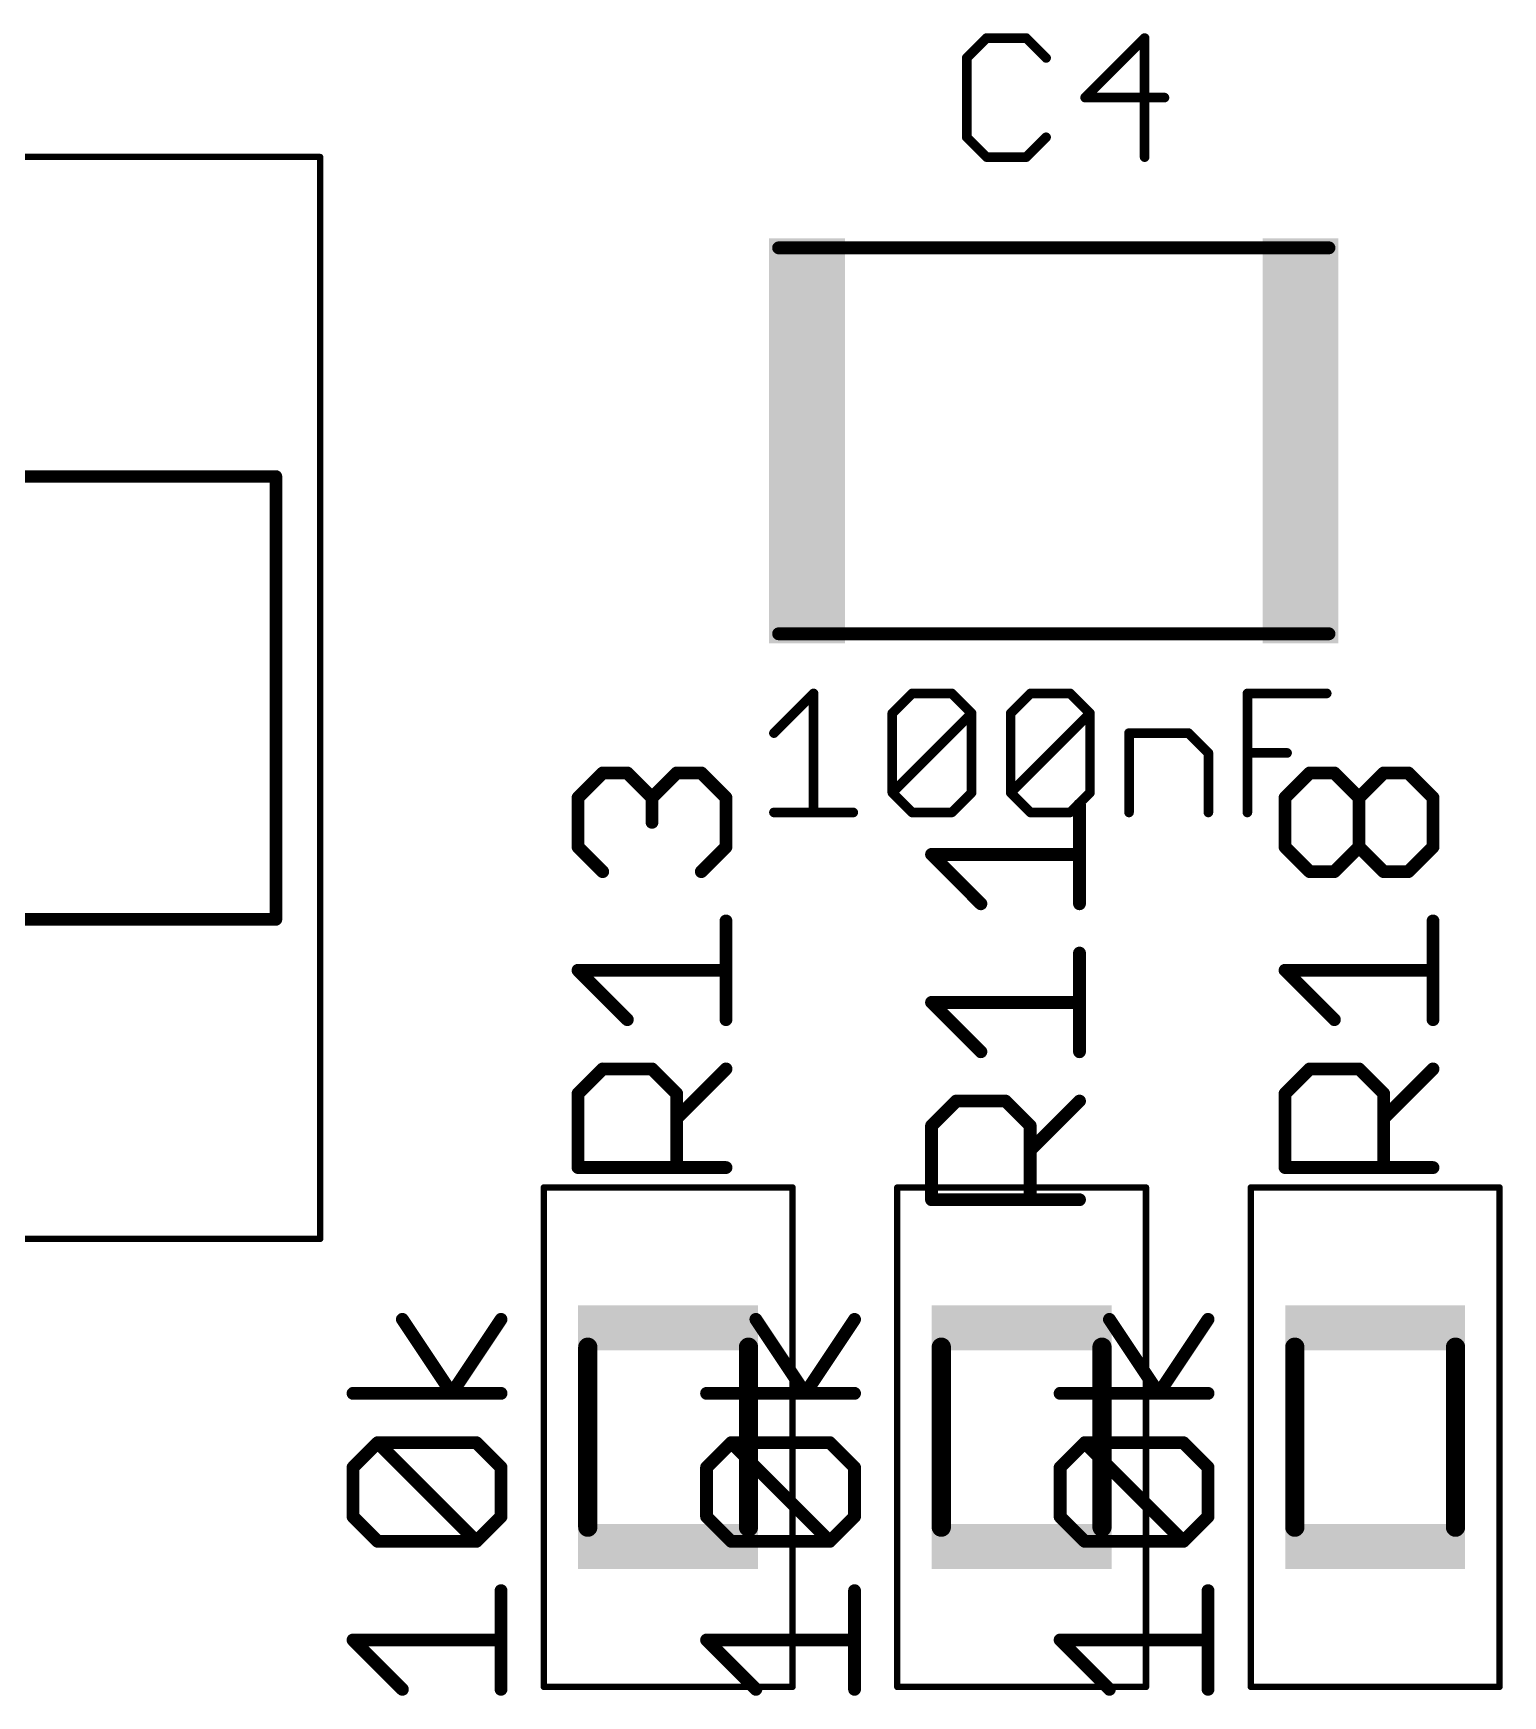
# Model space of a CAD drawing. Extents: x 2 to 123, y -4 to 52.
# Drawn here: x 94.04 to 105.66, y 12.43 to 25.57 of the extents above; entities that cross this region are included whole.
import ezdxf

# ---------------------------------------------------------------- set-up
doc = ezdxf.new("R2010")
doc.units = 0
for name, color, linetype in [('25', 253, 'CONTINUOUS'), ('27', 253, 'CONTINUOUS'), ('39', 12, 'CONTINUOUS'), ('51', 253, 'CONTINUOUS')]:
    doc.layers.add(name, color=color, linetype=linetype)

# ---------------------------------------------------------------- blocks, each defined once
blk = doc.blocks.new('RECT')
blk.add_solid([(-0.5, -0.5), (0.5, -0.5), (-0.5, 0.5), (0.5, 0.5)])

msp = doc.modelspace()

# ---------------------------------------------------------------- linework, layer by layer
at = {"layer": '25'}
for points, const_width in [([(101.5769, 25.5347), (101.4201, 25.3779)], 0.0762), ([(101.8904, 25.5347), (101.5769, 25.5347)], 0.0762), ([(102.0472, 25.3779), (101.8904, 25.5347)], 0.0762), ([(102.8259, 25.5347), (102.3556, 25.0644)], 0.0762), ([(102.8259, 24.5941), (102.8259, 25.5347)], 0.0762), ([(101.4201, 25.3779), (101.4201, 24.7509)], 0.0762), ([(102.3556, 25.0644), (102.9827, 25.0644)], 0.0762), ([(101.4201, 24.7509), (101.5769, 24.5941)], 0.0762), ([(101.8904, 24.5941), (102.0472, 24.7509)], 0.0762), ([(101.5769, 24.5941), (101.8904, 24.5941)], 0.0762), ([(98.3478, 19.5321), (98.5427, 19.727)], 0.1016), ([(98.5427, 19.727), (98.7376, 19.727)], 0.1016), ([(98.7376, 19.727), (98.9325, 19.5321)], 0.1016), ([(98.9325, 19.5321), (99.1274, 19.727)], 0.1016), ([(99.1274, 19.727), (99.3223, 19.727)], 0.1016), ([(99.3223, 19.727), (99.5172, 19.5321)], 0.1016), ([(103.9358, 19.5321), (104.1307, 19.727)], 0.1016), ([(104.1307, 19.727), (104.3256, 19.727)], 0.1016), ([(104.3256, 19.727), (104.5205, 19.5321)], 0.1016), ([(104.5205, 19.5321), (104.7154, 19.727)], 0.1016), ([(104.7154, 19.727), (104.9103, 19.727)], 0.1016), ([(104.9103, 19.727), (105.1052, 19.5321)], 0.1016), ([(98.3478, 19.1423), (98.3478, 19.5321)], 0.1016), ([(98.9325, 19.5321), (98.9325, 19.3372)], 0.1016), ([(99.5172, 19.5321), (99.5172, 19.1423)], 0.1016), ([(103.9358, 19.1423), (103.9358, 19.5321)], 0.1016), ([(104.5205, 19.1423), (104.5205, 19.5321)], 0.1016), ([(105.1052, 19.5321), (105.1052, 19.1423)], 0.1016), ([(102.3112, 18.6934), (102.3112, 19.473)], 0.1016), ([(98.5427, 18.9474), (98.3478, 19.1423)], 0.1016), ([(99.5172, 19.1423), (99.3223, 18.9474)], 0.1016), ([(104.1307, 18.9474), (103.9358, 19.1423)], 0.1016), ([(104.5205, 19.1423), (104.3256, 18.9474)], 0.1016), ([(104.7154, 18.9474), (104.5205, 19.1423)], 0.1016), ([(105.1052, 19.1423), (104.9103, 18.9474)], 0.1016), ([(101.5316, 18.6934), (101.1418, 19.0832)], 0.1016), ([(101.1418, 19.0832), (102.3112, 19.0832)], 0.1016), ([(104.3256, 18.9474), (104.1307, 18.9474)], 0.1016), ([(104.9103, 18.9474), (104.7154, 18.9474)], 0.1016), ([(99.5172, 17.778), (99.5172, 18.5576)], 0.1016), ([(105.1052, 17.778), (105.1052, 18.5576)], 0.1016), ([(102.3112, 17.524), (102.3112, 18.3036)], 0.1016), ([(98.7376, 17.778), (98.3478, 18.1678)], 0.1016), ([(98.3478, 18.1678), (99.5172, 18.1678)], 0.1016), ([(104.3256, 17.778), (103.9358, 18.1678)], 0.1016), ([(103.9358, 18.1678), (105.1052, 18.1678)], 0.1016), ([(101.5316, 17.524), (101.1418, 17.9138)], 0.1016), ([(101.1418, 17.9138), (102.3112, 17.9138)], 0.1016), ([(98.3478, 17.1933), (98.5427, 17.3882)], 0.1016), ([(98.5427, 17.3882), (98.9325, 17.3882)], 0.1016), ([(98.9325, 17.3882), (99.1274, 17.1933)], 0.1016), ([(99.1274, 16.9984), (99.5172, 17.3882)], 0.1016), ([(103.9358, 17.1933), (104.1307, 17.3882)], 0.1016), ([(104.1307, 17.3882), (104.5205, 17.3882)], 0.1016), ([(104.5205, 17.3882), (104.7154, 17.1933)], 0.1016), ([(104.7154, 16.9984), (105.1052, 17.3882)], 0.1016), ([(98.3478, 16.6086), (98.3478, 17.1933)], 0.1016), ([(99.1274, 17.1933), (99.1274, 16.6086)], 0.1016), ([(103.9358, 16.6086), (103.9358, 17.1933)], 0.1016), ([(104.7154, 17.1933), (104.7154, 16.6086)], 0.1016), ([(101.1418, 16.9393), (101.3367, 17.1342)], 0.1016), ([(101.3367, 17.1342), (101.7265, 17.1342)], 0.1016), ([(101.7265, 17.1342), (101.9214, 16.9393)], 0.1016), ([(101.9214, 16.7444), (102.3112, 17.1342)], 0.1016), ([(101.1418, 16.3546), (101.1418, 16.9393)], 0.1016), ([(101.9214, 16.9393), (101.9214, 16.3546)], 0.1016), ([(99.5172, 16.6086), (98.3478, 16.6086)], 0.1016), ([(105.1052, 16.6086), (103.9358, 16.6086)], 0.1016), ([(102.3112, 16.3546), (101.1418, 16.3546)], 0.1016)]:
    msp.add_lwpolyline(points, dxfattribs=dict(at, const_width=const_width))
for points, const_width in [([(101.5769, 25.5538, 1), (101.5769, 25.5157)], 0.0381), ([(101.5903, 25.5212, 1), (101.5634, 25.5482)], 0.0381), ([(101.9039, 25.5482, 1), (101.8769, 25.5212)], 0.0381), ([(101.8904, 25.5157, 1), (101.8904, 25.5538)], 0.0381), ([(102.845, 25.5347, 1), (102.8069, 25.5347)], 0.0381), ([(102.8394, 25.5212, 1), (102.8124, 25.5482)], 0.0381), ([(101.4391, 25.3779, 1), (101.4011, 25.3779)], 0.0381), ([(101.4066, 25.3914, 1), (101.4336, 25.3645)], 0.0381), ([(102.0337, 25.3645, 1), (102.0606, 25.3914)], 0.0381), ([(102.3556, 25.0835, 1), (102.3556, 25.0454)], 0.0381), ([(102.3421, 25.0779, 1), (102.3691, 25.0509)], 0.0381), ([(102.9827, 25.0454, 1), (102.9827, 25.0835)], 0.0381), ([(101.4336, 24.7643, 1), (101.4066, 24.7374)], 0.0381), ([(101.4011, 24.7509, 1), (101.4391, 24.7509)], 0.0381), ([(102.0606, 24.7374, 1), (102.0337, 24.7643)], 0.0381), ([(101.5769, 24.6132, 1), (101.5769, 24.5751)], 0.0381), ([(101.5634, 24.5806, 1), (101.5903, 24.6076)], 0.0381), ([(101.8769, 24.6076, 1), (101.9039, 24.5806)], 0.0381), ([(101.8904, 24.5751, 1), (101.8904, 24.6132)], 0.0381), ([(102.8069, 24.5941, 1), (102.845, 24.5941)], 0.0381), ([(98.5427, 19.7524, 1), (98.5427, 19.7016)], 0.0508), ([(98.5607, 19.709, 1), (98.5247, 19.745)], 0.0508), ([(98.7556, 19.745, 1), (98.7196, 19.709)], 0.0508), ([(98.7376, 19.7016, 1), (98.7376, 19.7524)], 0.0508), ([(99.1274, 19.7524, 1), (99.1274, 19.7016)], 0.0508), ([(99.1454, 19.709, 1), (99.1094, 19.745)], 0.0508), ([(99.3403, 19.745, 1), (99.3043, 19.709)], 0.0508), ([(99.3223, 19.7016, 1), (99.3223, 19.7524)], 0.0508), ([(104.1307, 19.7524, 1), (104.1307, 19.7016)], 0.0508), ([(104.1487, 19.709, 1), (104.1127, 19.745)], 0.0508), ([(104.3436, 19.745, 1), (104.3076, 19.709)], 0.0508), ([(104.3256, 19.7016, 1), (104.3256, 19.7524)], 0.0508), ([(104.7154, 19.7524, 1), (104.7154, 19.7016)], 0.0508), ([(104.7334, 19.709, 1), (104.6974, 19.745)], 0.0508), ([(104.9283, 19.745, 1), (104.8923, 19.709)], 0.0508), ([(104.9103, 19.7016, 1), (104.9103, 19.7524)], 0.0508), ([(98.3732, 19.5321, 1), (98.3224, 19.5321)], 0.0508), ([(98.9579, 19.5321, 1), (98.9071, 19.5321)], 0.0508), ([(99.5426, 19.5321, 1), (99.4918, 19.5321)], 0.0508), ([(103.9612, 19.5321, 1), (103.9104, 19.5321)], 0.0508), ([(104.5459, 19.5321, 1), (104.4951, 19.5321)], 0.0508), ([(105.1306, 19.5321, 1), (105.0798, 19.5321)], 0.0508), ([(98.3298, 19.5501, 1), (98.3658, 19.5141)], 0.0508), ([(98.9145, 19.5501, 1), (98.9505, 19.5141)], 0.0508), ([(98.9145, 19.5141, 1), (98.9505, 19.5501)], 0.0508), ([(99.4992, 19.5141, 1), (99.5352, 19.5501)], 0.0508), ([(102.3366, 19.473, 1), (102.2858, 19.473)], 0.0508), ([(103.9178, 19.5501, 1), (103.9538, 19.5141)], 0.0508), ([(104.5025, 19.5501, 1), (104.5385, 19.5141)], 0.0508), ([(104.5025, 19.5141, 1), (104.5385, 19.5501)], 0.0508), ([(105.0872, 19.5141, 1), (105.1232, 19.5501)], 0.0508), ([(98.9071, 19.3372, 1), (98.9579, 19.3372)], 0.0508), ([(98.3658, 19.1603, 1), (98.3298, 19.1243)], 0.0508), ([(99.5352, 19.1243, 1), (99.4992, 19.1603)], 0.0508), ([(103.9538, 19.1603, 1), (103.9178, 19.1243)], 0.0508), ([(104.5385, 19.1603, 1), (104.5025, 19.1243)], 0.0508), ([(104.5385, 19.1243, 1), (104.5025, 19.1603)], 0.0508), ([(105.1232, 19.1243, 1), (105.0872, 19.1603)], 0.0508), ([(98.3224, 19.1423, 1), (98.3732, 19.1423)], 0.0508), ([(99.4918, 19.1423, 1), (99.5426, 19.1423)], 0.0508), ([(101.1598, 19.1012, 1), (101.1238, 19.0652)], 0.0508), ([(101.1418, 19.1086, 1), (101.1418, 19.0578)], 0.0508), ([(102.3112, 19.0578, 1), (102.3112, 19.1086)], 0.0508), ([(103.9104, 19.1423, 1), (103.9612, 19.1423)], 0.0508), ([(104.4951, 19.1423, 1), (104.5459, 19.1423)], 0.0508), ([(105.0798, 19.1423, 1), (105.1306, 19.1423)], 0.0508), ([(98.5247, 18.9294, 1), (98.5607, 18.9654)], 0.0508), ([(99.3043, 18.9654, 1), (99.3403, 18.9294)], 0.0508), ([(104.1307, 18.9728, 1), (104.1307, 18.922)], 0.0508), ([(104.1127, 18.9294, 1), (104.1487, 18.9654)], 0.0508), ([(104.3076, 18.9654, 1), (104.3436, 18.9294)], 0.0508), ([(104.3256, 18.922, 1), (104.3256, 18.9728)], 0.0508), ([(104.7154, 18.9728, 1), (104.7154, 18.922)], 0.0508), ([(104.6974, 18.9294, 1), (104.7334, 18.9654)], 0.0508), ([(104.8923, 18.9654, 1), (104.9283, 18.9294)], 0.0508), ([(104.9103, 18.922, 1), (104.9103, 18.9728)], 0.0508), ([(101.5136, 18.6754, 1), (101.5496, 18.7114)], 0.0508), ([(102.2858, 18.6934, 1), (102.3366, 18.6934)], 0.0508), ([(99.5426, 18.5576, 1), (99.4918, 18.5576)], 0.0508), ([(105.1306, 18.5576, 1), (105.0798, 18.5576)], 0.0508), ([(102.3366, 18.3036, 1), (102.2858, 18.3036)], 0.0508), ([(98.3658, 18.1858, 1), (98.3298, 18.1498)], 0.0508), ([(98.3478, 18.1932, 1), (98.3478, 18.1424)], 0.0508), ([(99.5172, 18.1424, 1), (99.5172, 18.1932)], 0.0508), ([(103.9538, 18.1858, 1), (103.9178, 18.1498)], 0.0508), ([(103.9358, 18.1932, 1), (103.9358, 18.1424)], 0.0508), ([(105.1052, 18.1424, 1), (105.1052, 18.1932)], 0.0508), ([(101.1598, 17.9318, 1), (101.1238, 17.8958)], 0.0508), ([(101.1418, 17.9392, 1), (101.1418, 17.8884)], 0.0508), ([(102.3112, 17.8884, 1), (102.3112, 17.9392)], 0.0508), ([(98.7196, 17.76, 1), (98.7556, 17.796)], 0.0508), ([(99.4918, 17.778, 1), (99.5426, 17.778)], 0.0508), ([(104.3076, 17.76, 1), (104.3436, 17.796)], 0.0508), ([(105.0798, 17.778, 1), (105.1306, 17.778)], 0.0508), ([(101.5136, 17.506, 1), (101.5496, 17.542)], 0.0508), ([(102.2858, 17.524, 1), (102.3366, 17.524)], 0.0508), ([(98.5427, 17.4136, 1), (98.5427, 17.3628)], 0.0508), ([(98.5607, 17.3702, 1), (98.5247, 17.4062)], 0.0508), ([(98.9505, 17.4062, 1), (98.9145, 17.3702)], 0.0508), ([(98.9325, 17.3628, 1), (98.9325, 17.4136)], 0.0508), ([(99.5352, 17.3702, 1), (99.4992, 17.4062)], 0.0508), ([(104.1307, 17.4136, 1), (104.1307, 17.3628)], 0.0508), ([(104.1487, 17.3702, 1), (104.1127, 17.4062)], 0.0508), ([(104.5385, 17.4062, 1), (104.5025, 17.3702)], 0.0508), ([(104.5205, 17.3628, 1), (104.5205, 17.4136)], 0.0508), ([(105.1232, 17.3702, 1), (105.0872, 17.4062)], 0.0508), ([(98.3298, 17.2113, 1), (98.3658, 17.1753)], 0.0508), ([(98.3732, 17.1933, 1), (98.3224, 17.1933)], 0.0508), ([(99.1528, 17.1933, 1), (99.102, 17.1933)], 0.0508), ([(99.1094, 17.1753, 1), (99.1454, 17.2113)], 0.0508), ([(103.9178, 17.2113, 1), (103.9538, 17.1753)], 0.0508), ([(103.9612, 17.1933, 1), (103.9104, 17.1933)], 0.0508), ([(104.7408, 17.1933, 1), (104.69, 17.1933)], 0.0508), ([(104.6974, 17.1753, 1), (104.7334, 17.2113)], 0.0508), ([(101.3367, 17.1596, 1), (101.3367, 17.1088)], 0.0508), ([(101.3547, 17.1162, 1), (101.3187, 17.1522)], 0.0508), ([(101.7445, 17.1522, 1), (101.7085, 17.1162)], 0.0508), ([(101.7265, 17.1088, 1), (101.7265, 17.1596)], 0.0508), ([(102.3292, 17.1162, 1), (102.2932, 17.1522)], 0.0508), ([(99.1094, 17.0164, 1), (99.1454, 16.9804)], 0.0508), ([(101.1238, 16.9573, 1), (101.1598, 16.9213)], 0.0508), ([(101.1672, 16.9393, 1), (101.1164, 16.9393)], 0.0508), ([(101.9468, 16.9393, 1), (101.896, 16.9393)], 0.0508), ([(101.9034, 16.9213, 1), (101.9394, 16.9573)], 0.0508), ([(104.6974, 17.0164, 1), (104.7334, 16.9804)], 0.0508), ([(101.9034, 16.7624, 1), (101.9394, 16.7264)], 0.0508), ([(98.3478, 16.634, 1), (98.3478, 16.5832)], 0.0508), ([(98.3224, 16.6086, 1), (98.3732, 16.6086)], 0.0508), ([(99.102, 16.6086, 1), (99.1528, 16.6086)], 0.0508), ([(99.5172, 16.5832, 1), (99.5172, 16.634)], 0.0508), ([(103.9358, 16.634, 1), (103.9358, 16.5832)], 0.0508), ([(103.9104, 16.6086, 1), (103.9612, 16.6086)], 0.0508), ([(104.69, 16.6086, 1), (104.7408, 16.6086)], 0.0508), ([(105.1052, 16.5832, 1), (105.1052, 16.634)], 0.0508), ([(101.1418, 16.38, 1), (101.1418, 16.3292)], 0.0508), ([(101.1164, 16.3546, 1), (101.1672, 16.3546)], 0.0508), ([(101.896, 16.3546, 1), (101.9468, 16.3546)], 0.0508), ([(102.3112, 16.3292, 1), (102.3112, 16.38)], 0.0508)]:
    msp.add_lwpolyline(points, format="xyb", dxfattribs=dict(at, const_width=const_width))
at = {"layer": '27'}
for points, const_width in [([(99.8961, 20.0422), (100.2096, 20.3557)], 0.0762), ([(100.2096, 20.3557), (100.2096, 19.4151)], 0.0762), ([(100.8316, 20.1989), (100.9884, 20.3557)], 0.0762), ([(100.9884, 20.3557), (101.3019, 20.3557)], 0.0762), ([(101.3019, 20.3557), (101.4587, 20.1989)], 0.0762), ([(101.7671, 20.1989), (101.9239, 20.3557)], 0.0762), ([(101.9239, 20.3557), (102.2374, 20.3557)], 0.0762), ([(102.2374, 20.3557), (102.3942, 20.1989)], 0.0762), ([(103.6382, 19.4151), (103.6382, 20.3557)], 0.0762), ([(103.6382, 20.3557), (104.2652, 20.3557)], 0.0762), ([(100.8316, 19.5719), (100.8316, 20.1989)], 0.0762), ([(100.8316, 19.5719), (101.4587, 20.1989)], 0.0762), ([(101.4587, 20.1989), (101.4587, 19.5719)], 0.0762), ([(101.7671, 19.5719), (101.7671, 20.1989)], 0.0762), ([(101.7671, 19.5719), (102.3942, 20.1989)], 0.0762), ([(102.3942, 20.1989), (102.3942, 19.5719)], 0.0762), ([(102.7027, 19.4151), (102.7027, 20.0422)], 0.0762), ([(102.7027, 20.0422), (103.173, 20.0422)], 0.0762), ([(103.173, 20.0422), (103.3297, 19.8854)], 0.0762), ([(103.3297, 19.8854), (103.3297, 19.4151)], 0.0762), ([(103.6382, 19.8854), (103.9517, 19.8854)], 0.0762), ([(100.9884, 19.4151), (100.8316, 19.5719)], 0.0762), ([(101.4587, 19.5719), (101.3019, 19.4151)], 0.0762), ([(101.9239, 19.4151), (101.7671, 19.5719)], 0.0762), ([(102.3942, 19.5719), (102.2374, 19.4151)], 0.0762), ([(99.8961, 19.4151), (100.5232, 19.4151)], 0.0762), ([(101.3019, 19.4151), (100.9884, 19.4151)], 0.0762), ([(102.2374, 19.4151), (101.9239, 19.4151)], 0.0762), ([(97.3494, 14.8243), (96.9596, 15.409)], 0.1016), ([(97.7392, 15.409), (97.3494, 14.8243)], 0.1016), ([(100.1434, 14.8243), (99.7536, 15.409)], 0.1016), ([(100.5332, 15.409), (100.1434, 14.8243)], 0.1016), ([(102.9374, 14.8243), (102.5476, 15.409)], 0.1016), ([(103.3272, 15.409), (102.9374, 14.8243)], 0.1016), ([(97.7392, 14.8243), (96.5698, 14.8243)], 0.1016), ([(100.5332, 14.8243), (99.3638, 14.8243)], 0.1016), ([(103.3272, 14.8243), (102.1578, 14.8243)], 0.1016), ([(96.5698, 14.2396), (96.7647, 14.4345)], 0.1016), ([(96.7647, 14.4345), (97.5443, 14.4345)], 0.1016), ([(97.5443, 13.6549), (96.7647, 14.4345)], 0.1016), ([(97.5443, 14.4345), (97.7392, 14.2396)], 0.1016), ([(99.3638, 14.2396), (99.5587, 14.4345)], 0.1016), ([(99.5587, 14.4345), (100.3383, 14.4345)], 0.1016), ([(100.3383, 13.6549), (99.5587, 14.4345)], 0.1016), ([(100.3383, 14.4345), (100.5332, 14.2396)], 0.1016), ([(102.1578, 14.2396), (102.3527, 14.4345)], 0.1016), ([(102.3527, 14.4345), (103.1323, 14.4345)], 0.1016), ([(103.1323, 13.6549), (102.3527, 14.4345)], 0.1016), ([(103.1323, 14.4345), (103.3272, 14.2396)], 0.1016), ([(96.5698, 13.8498), (96.5698, 14.2396)], 0.1016), ([(97.7392, 14.2396), (97.7392, 13.8498)], 0.1016), ([(99.3638, 13.8498), (99.3638, 14.2396)], 0.1016), ([(100.5332, 14.2396), (100.5332, 13.8498)], 0.1016), ([(102.1578, 13.8498), (102.1578, 14.2396)], 0.1016), ([(103.3272, 14.2396), (103.3272, 13.8498)], 0.1016), ([(96.7647, 13.6549), (96.5698, 13.8498)], 0.1016), ([(97.7392, 13.8498), (97.5443, 13.6549)], 0.1016), ([(99.5587, 13.6549), (99.3638, 13.8498)], 0.1016), ([(100.5332, 13.8498), (100.3383, 13.6549)], 0.1016), ([(102.3527, 13.6549), (102.1578, 13.8498)], 0.1016), ([(103.3272, 13.8498), (103.1323, 13.6549)], 0.1016), ([(97.5443, 13.6549), (96.7647, 13.6549)], 0.1016), ([(100.3383, 13.6549), (99.5587, 13.6549)], 0.1016), ([(103.1323, 13.6549), (102.3527, 13.6549)], 0.1016), ([(97.7392, 12.4855), (97.7392, 13.2651)], 0.1016), ([(100.5332, 12.4855), (100.5332, 13.2651)], 0.1016), ([(103.3272, 12.4855), (103.3272, 13.2651)], 0.1016), ([(96.9596, 12.4855), (96.5698, 12.8753)], 0.1016), ([(96.5698, 12.8753), (97.7392, 12.8753)], 0.1016), ([(99.7536, 12.4855), (99.3638, 12.8753)], 0.1016), ([(99.3638, 12.8753), (100.5332, 12.8753)], 0.1016), ([(102.5476, 12.4855), (102.1578, 12.8753)], 0.1016), ([(102.1578, 12.8753), (103.3272, 12.8753)], 0.1016)]:
    msp.add_lwpolyline(points, dxfattribs=dict(at, const_width=const_width))
for points, const_width in [([(100.2287, 20.3557, 1), (100.1906, 20.3557)], 0.0381), ([(100.2231, 20.3422, 1), (100.1962, 20.3692)], 0.0381), ([(100.9884, 20.3748, 1), (100.9884, 20.3367)], 0.0381), ([(101.0019, 20.3422, 1), (100.9749, 20.3692)], 0.0381), ([(101.3154, 20.3692, 1), (101.2884, 20.3422)], 0.0381), ([(101.3019, 20.3367, 1), (101.3019, 20.3748)], 0.0381), ([(101.9239, 20.3748, 1), (101.9239, 20.3367)], 0.0381), ([(101.9374, 20.3422, 1), (101.9104, 20.3692)], 0.0381), ([(102.2509, 20.3692, 1), (102.224, 20.3422)], 0.0381), ([(102.2374, 20.3367, 1), (102.2374, 20.3748)], 0.0381), ([(103.6382, 20.3748, 1), (103.6382, 20.3367)], 0.0381), ([(103.6572, 20.3557, 1), (103.6191, 20.3557)], 0.0381), ([(104.2652, 20.3367, 1), (104.2652, 20.3748)], 0.0381), ([(100.8507, 20.1989, 1), (100.8126, 20.1989)], 0.0381), ([(101.4777, 20.1989, 1), (101.4396, 20.1989)], 0.0381), ([(101.4722, 20.1855, 1), (101.4452, 20.2124)], 0.0381), ([(101.7862, 20.1989, 1), (101.7481, 20.1989)], 0.0381), ([(102.4133, 20.1989, 1), (102.3752, 20.1989)], 0.0381), ([(102.4077, 20.1855, 1), (102.3807, 20.2124)], 0.0381), ([(100.8181, 20.2124, 1), (100.8451, 20.1855)], 0.0381), ([(101.4452, 20.1855, 1), (101.4722, 20.2124)], 0.0381), ([(101.7537, 20.2124, 1), (101.7806, 20.1855)], 0.0381), ([(102.3807, 20.1855, 1), (102.4077, 20.2124)], 0.0381), ([(99.8826, 20.0556, 1), (99.9096, 20.0287)], 0.0381), ([(102.7217, 20.0422, 1), (102.6836, 20.0422)], 0.0381), ([(102.7027, 20.0612, 1), (102.7027, 20.0231)], 0.0381), ([(103.1864, 20.0556, 1), (103.1595, 20.0287)], 0.0381), ([(103.173, 20.0231, 1), (103.173, 20.0612)], 0.0381), ([(103.3488, 19.8854, 1), (103.3107, 19.8854)], 0.0381), ([(103.3163, 19.8719, 1), (103.3432, 19.8989)], 0.0381), ([(103.6382, 19.9045, 1), (103.6382, 19.8664)], 0.0381), ([(103.9517, 19.8664, 1), (103.9517, 19.9045)], 0.0381), ([(100.8451, 19.5853, 1), (100.8181, 19.5584)], 0.0381), ([(100.8181, 19.5853, 1), (100.8451, 19.5584)], 0.0381), ([(100.8126, 19.5719, 1), (100.8507, 19.5719)], 0.0381), ([(101.4396, 19.5719, 1), (101.4777, 19.5719)], 0.0381), ([(101.4722, 19.5584, 1), (101.4452, 19.5853)], 0.0381), ([(101.7806, 19.5853, 1), (101.7537, 19.5584)], 0.0381), ([(101.7537, 19.5853, 1), (101.7806, 19.5584)], 0.0381), ([(101.7481, 19.5719, 1), (101.7862, 19.5719)], 0.0381), ([(102.3752, 19.5719, 1), (102.4133, 19.5719)], 0.0381), ([(102.4077, 19.5584, 1), (102.3807, 19.5853)], 0.0381), ([(99.8961, 19.4342, 1), (99.8961, 19.3961)], 0.0381), ([(100.5232, 19.3961, 1), (100.5232, 19.4342)], 0.0381), ([(100.9884, 19.4342, 1), (100.9884, 19.3961)], 0.0381), ([(100.9749, 19.4016, 1), (101.0019, 19.4286)], 0.0381), ([(101.2884, 19.4286, 1), (101.3154, 19.4016)], 0.0381), ([(101.3019, 19.3961, 1), (101.3019, 19.4342)], 0.0381), ([(101.9239, 19.4342, 1), (101.9239, 19.3961)], 0.0381), ([(101.9104, 19.4016, 1), (101.9374, 19.4286)], 0.0381), ([(102.224, 19.4286, 1), (102.2509, 19.4016)], 0.0381), ([(102.2374, 19.3961, 1), (102.2374, 19.4342)], 0.0381), ([(100.1906, 19.4151, 1), (100.2287, 19.4151)], 0.0381), ([(102.6836, 19.4151, 1), (102.7217, 19.4151)], 0.0381), ([(103.3107, 19.4151, 1), (103.3488, 19.4151)], 0.0381), ([(103.6191, 19.4151, 1), (103.6572, 19.4151)], 0.0381), ([(96.9807, 15.4231, 1), (96.9385, 15.3949)], 0.0508), ([(97.7603, 15.3949, 1), (97.7181, 15.4231)], 0.0508), ([(99.7747, 15.4231, 1), (99.7325, 15.3949)], 0.0508), ([(100.5543, 15.3949, 1), (100.5121, 15.4231)], 0.0508), ([(102.5687, 15.4231, 1), (102.5265, 15.3949)], 0.0508), ([(103.3483, 15.3949, 1), (103.3061, 15.4231)], 0.0508), ([(96.5698, 14.8497, 1), (96.5698, 14.7989)], 0.0508), ([(97.3283, 14.8384, 1), (97.3705, 14.8102)], 0.0508), ([(97.3283, 14.8102, 1), (97.3705, 14.8384)], 0.0508), ([(97.7392, 14.7989, 1), (97.7392, 14.8497)], 0.0508), ([(99.3638, 14.8497, 1), (99.3638, 14.7989)], 0.0508), ([(100.1223, 14.8384, 1), (100.1645, 14.8102)], 0.0508), ([(100.1223, 14.8102, 1), (100.1645, 14.8384)], 0.0508), ([(100.5332, 14.7989, 1), (100.5332, 14.8497)], 0.0508), ([(102.1578, 14.8497, 1), (102.1578, 14.7989)], 0.0508), ([(102.9163, 14.8384, 1), (102.9585, 14.8102)], 0.0508), ([(102.9163, 14.8102, 1), (102.9585, 14.8384)], 0.0508), ([(103.3272, 14.7989, 1), (103.3272, 14.8497)], 0.0508), ([(96.7827, 14.4525, 1), (96.7467, 14.4165)], 0.0508), ([(96.7647, 14.4599, 1), (96.7647, 14.4091)], 0.0508), ([(96.7827, 14.4165, 1), (96.7467, 14.4525)], 0.0508), ([(97.5623, 14.4525, 1), (97.5263, 14.4165)], 0.0508), ([(97.5443, 14.4091, 1), (97.5443, 14.4599)], 0.0508), ([(99.5767, 14.4525, 1), (99.5407, 14.4165)], 0.0508), ([(99.5587, 14.4599, 1), (99.5587, 14.4091)], 0.0508), ([(99.5767, 14.4165, 1), (99.5407, 14.4525)], 0.0508), ([(100.3563, 14.4525, 1), (100.3203, 14.4165)], 0.0508), ([(100.3383, 14.4091, 1), (100.3383, 14.4599)], 0.0508), ([(102.3707, 14.4525, 1), (102.3347, 14.4165)], 0.0508), ([(102.3527, 14.4599, 1), (102.3527, 14.4091)], 0.0508), ([(102.3707, 14.4165, 1), (102.3347, 14.4525)], 0.0508), ([(103.1503, 14.4525, 1), (103.1143, 14.4165)], 0.0508), ([(103.1323, 14.4091, 1), (103.1323, 14.4599)], 0.0508), ([(96.5518, 14.2576, 1), (96.5878, 14.2216)], 0.0508), ([(96.5952, 14.2396, 1), (96.5444, 14.2396)], 0.0508), ([(97.7646, 14.2396, 1), (97.7138, 14.2396)], 0.0508), ([(97.7212, 14.2216, 1), (97.7572, 14.2576)], 0.0508), ([(99.3458, 14.2576, 1), (99.3818, 14.2216)], 0.0508), ([(99.3892, 14.2396, 1), (99.3384, 14.2396)], 0.0508), ([(100.5586, 14.2396, 1), (100.5078, 14.2396)], 0.0508), ([(100.5152, 14.2216, 1), (100.5512, 14.2576)], 0.0508), ([(102.1398, 14.2576, 1), (102.1758, 14.2216)], 0.0508), ([(102.1832, 14.2396, 1), (102.1324, 14.2396)], 0.0508), ([(103.3526, 14.2396, 1), (103.3018, 14.2396)], 0.0508), ([(103.3092, 14.2216, 1), (103.3452, 14.2576)], 0.0508), ([(96.5878, 13.8678, 1), (96.5518, 13.8318)], 0.0508), ([(96.5444, 13.8498, 1), (96.5952, 13.8498)], 0.0508), ([(97.7138, 13.8498, 1), (97.7646, 13.8498)], 0.0508), ([(97.7572, 13.8318, 1), (97.7212, 13.8678)], 0.0508), ([(99.3818, 13.8678, 1), (99.3458, 13.8318)], 0.0508), ([(99.3384, 13.8498, 1), (99.3892, 13.8498)], 0.0508), ([(100.5078, 13.8498, 1), (100.5586, 13.8498)], 0.0508), ([(100.5512, 13.8318, 1), (100.5152, 13.8678)], 0.0508), ([(102.1758, 13.8678, 1), (102.1398, 13.8318)], 0.0508), ([(102.1324, 13.8498, 1), (102.1832, 13.8498)], 0.0508), ([(103.3018, 13.8498, 1), (103.3526, 13.8498)], 0.0508), ([(103.3452, 13.8318, 1), (103.3092, 13.8678)], 0.0508), ([(96.7647, 13.6803, 1), (96.7647, 13.6295)], 0.0508), ([(96.7467, 13.6369, 1), (96.7827, 13.6729)], 0.0508), ([(97.5263, 13.6729, 1), (97.5623, 13.6369)], 0.0508), ([(97.5263, 13.6369, 1), (97.5623, 13.6729)], 0.0508), ([(97.5443, 13.6295, 1), (97.5443, 13.6803)], 0.0508), ([(99.5587, 13.6803, 1), (99.5587, 13.6295)], 0.0508), ([(99.5407, 13.6369, 1), (99.5767, 13.6729)], 0.0508), ([(100.3203, 13.6729, 1), (100.3563, 13.6369)], 0.0508), ([(100.3203, 13.6369, 1), (100.3563, 13.6729)], 0.0508), ([(100.3383, 13.6295, 1), (100.3383, 13.6803)], 0.0508), ([(102.3527, 13.6803, 1), (102.3527, 13.6295)], 0.0508), ([(102.3347, 13.6369, 1), (102.3707, 13.6729)], 0.0508), ([(103.1143, 13.6729, 1), (103.1503, 13.6369)], 0.0508), ([(103.1143, 13.6369, 1), (103.1503, 13.6729)], 0.0508), ([(103.1323, 13.6295, 1), (103.1323, 13.6803)], 0.0508), ([(97.7646, 13.2651, 1), (97.7138, 13.2651)], 0.0508), ([(100.5586, 13.2651, 1), (100.5078, 13.2651)], 0.0508), ([(103.3526, 13.2651, 1), (103.3018, 13.2651)], 0.0508), ([(96.5878, 12.8933, 1), (96.5518, 12.8573)], 0.0508), ([(96.5698, 12.9007, 1), (96.5698, 12.8499)], 0.0508), ([(97.7392, 12.8499, 1), (97.7392, 12.9007)], 0.0508), ([(99.3818, 12.8933, 1), (99.3458, 12.8573)], 0.0508), ([(99.3638, 12.9007, 1), (99.3638, 12.8499)], 0.0508), ([(100.5332, 12.8499, 1), (100.5332, 12.9007)], 0.0508), ([(102.1758, 12.8933, 1), (102.1398, 12.8573)], 0.0508), ([(102.1578, 12.9007, 1), (102.1578, 12.8499)], 0.0508), ([(103.3272, 12.8499, 1), (103.3272, 12.9007)], 0.0508), ([(96.9416, 12.4675, 1), (96.9776, 12.5035)], 0.0508), ([(97.7138, 12.4855, 1), (97.7646, 12.4855)], 0.0508), ([(99.7356, 12.4675, 1), (99.7716, 12.5035)], 0.0508), ([(100.5078, 12.4855, 1), (100.5586, 12.4855)], 0.0508), ([(102.5296, 12.4675, 1), (102.5656, 12.5035)], 0.0508), ([(103.3018, 12.4855, 1), (103.3526, 12.4855)], 0.0508)]:
    msp.add_lwpolyline(points, format="xyb", dxfattribs=dict(at, const_width=const_width))
at = {"layer": '39', "const_width": 0.0508}
for points in [[(98.077, 12.505), (98.077, 16.451)], [(98.077, 16.451), (100.043, 16.451)], [(100.043, 16.451), (100.043, 12.505)], [(100.871, 12.505), (100.871, 16.451)], [(100.871, 16.451), (102.837, 16.451)], [(102.837, 16.451), (102.837, 12.505)], [(103.665, 12.505), (103.665, 16.451)], [(103.665, 16.451), (105.631, 16.451)], [(105.631, 16.451), (105.631, 12.505)], [(100.043, 12.505), (98.077, 12.505)], [(102.837, 12.505), (100.871, 12.505)], [(105.631, 12.505), (103.665, 12.505)]]:
    msp.add_lwpolyline(points, dxfattribs=at)
at = {"layer": '39', "const_width": 0.0254}
for points in [[(98.0897, 16.451, 1), (98.0643, 16.451)], [(98.077, 16.4637, 1), (98.077, 16.4383)], [(100.0557, 16.451, 1), (100.0303, 16.451)], [(100.043, 16.4383, 1), (100.043, 16.4637)], [(100.8837, 16.451, 1), (100.8583, 16.451)], [(100.871, 16.4637, 1), (100.871, 16.4383)], [(102.8497, 16.451, 1), (102.8243, 16.451)], [(102.837, 16.4383, 1), (102.837, 16.4637)], [(103.6777, 16.451, 1), (103.6523, 16.451)], [(103.665, 16.4637, 1), (103.665, 16.4383)], [(105.6437, 16.451, 1), (105.6183, 16.451)], [(105.631, 16.4383, 1), (105.631, 16.4637)], [(98.077, 12.5177, 1), (98.077, 12.4923)], [(98.0643, 12.505, 1), (98.0897, 12.505)], [(100.0303, 12.505, 1), (100.0557, 12.505)], [(100.043, 12.4923, 1), (100.043, 12.5177)], [(100.871, 12.5177, 1), (100.871, 12.4923)], [(100.8583, 12.505, 1), (100.8837, 12.505)], [(102.8243, 12.505, 1), (102.8497, 12.505)], [(102.837, 12.4923, 1), (102.837, 12.5177)], [(103.665, 12.5177, 1), (103.665, 12.4923)], [(103.6523, 12.505, 1), (103.6777, 12.505)], [(105.6183, 12.505, 1), (105.6437, 12.505)], [(105.631, 12.4923, 1), (105.631, 12.5177)]]:
    msp.add_lwpolyline(points, format="xyb", dxfattribs=at)
at = {"layer": '51'}
for points, const_width in [([(89.11, 24.595), (96.31, 24.595)], 0.05), ([(96.31, 24.595), (96.31, 16.045)], 0.05), ([(99.933, 23.877), (104.283, 23.877)], 0.1016), ([(89.46, 22.07), (95.96, 22.07)], 0.1), ([(95.96, 22.07), (95.96, 18.57)], 0.1), ([(104.283, 20.827), (99.933, 20.827)], 0.1016), ([(95.96, 18.57), (89.46, 18.57)], 0.1), ([(96.31, 16.045), (89.11, 16.045)], 0.05), ([(98.425, 13.7668), (98.425, 15.1892)], 0.1524), ([(99.695, 13.7668), (99.695, 15.1892)], 0.1524), ([(101.219, 13.7668), (101.219, 15.1892)], 0.1524), ([(102.489, 13.7668), (102.489, 15.1892)], 0.1524), ([(104.013, 13.7668), (104.013, 15.1892)], 0.1524), ([(105.283, 13.7668), (105.283, 15.1892)], 0.1524)]:
    msp.add_lwpolyline(points, dxfattribs=dict(at, const_width=const_width))
for points, const_width in [([(96.3225, 24.595, 1), (96.2975, 24.595)], 0.025), ([(96.31, 24.5825, 1), (96.31, 24.6075)], 0.025), ([(99.933, 23.9024, 1), (99.933, 23.8516)], 0.0508), ([(104.283, 23.8516, 1), (104.283, 23.9024)], 0.0508), ([(95.985, 22.07, 1), (95.935, 22.07)], 0.05), ([(95.96, 22.045, 1), (95.96, 22.095)], 0.05), ([(99.933, 20.8524, 1), (99.933, 20.8016)], 0.0508), ([(104.283, 20.8016, 1), (104.283, 20.8524)], 0.0508), ([(95.935, 18.57, 1), (95.985, 18.57)], 0.05), ([(95.96, 18.545, 1), (95.96, 18.595)], 0.05), ([(96.2975, 16.045, 1), (96.3225, 16.045)], 0.025), ([(96.31, 16.0325, 1), (96.31, 16.0575)], 0.025), ([(98.4631, 15.1892, 1), (98.3869, 15.1892)], 0.0762), ([(99.7331, 15.1892, 1), (99.6569, 15.1892)], 0.0762), ([(101.2571, 15.1892, 1), (101.1809, 15.1892)], 0.0762), ([(102.5271, 15.1892, 1), (102.4509, 15.1892)], 0.0762), ([(104.0511, 15.1892, 1), (103.9749, 15.1892)], 0.0762), ([(105.3211, 15.1892, 1), (105.2449, 15.1892)], 0.0762), ([(98.3869, 13.7668, 1), (98.4631, 13.7668)], 0.0762), ([(99.6569, 13.7668, 1), (99.7331, 13.7668)], 0.0762), ([(101.1809, 13.7668, 1), (101.2571, 13.7668)], 0.0762), ([(102.4509, 13.7668, 1), (102.5271, 13.7668)], 0.0762), ([(103.9749, 13.7668, 1), (104.0511, 13.7668)], 0.0762), ([(105.2449, 13.7668, 1), (105.3211, 13.7668)], 0.0762)]:
    msp.add_lwpolyline(points, format="xyb", dxfattribs=dict(at, const_width=const_width))

# ---------------------------------------------------------------- block references
at = {"layer": '51', "xscale": 0.6, "yscale": 3.2}
for p in [(100.158, 22.352), (104.058, 22.352)]:
    msp.add_blockref('RECT', p, dxfattribs=at)
at = {"layer": '51', "xscale": 0.3556, "yscale": 1.4224, "rotation": 270}
for p in [(99.06, 15.3416), (101.854, 15.3416), (104.648, 15.3416), (99.06, 13.6144), (101.854, 13.6144), (104.648, 13.6144)]:
    msp.add_blockref('RECT', p, dxfattribs=at)

doc.saveas('drawing.dxf')
